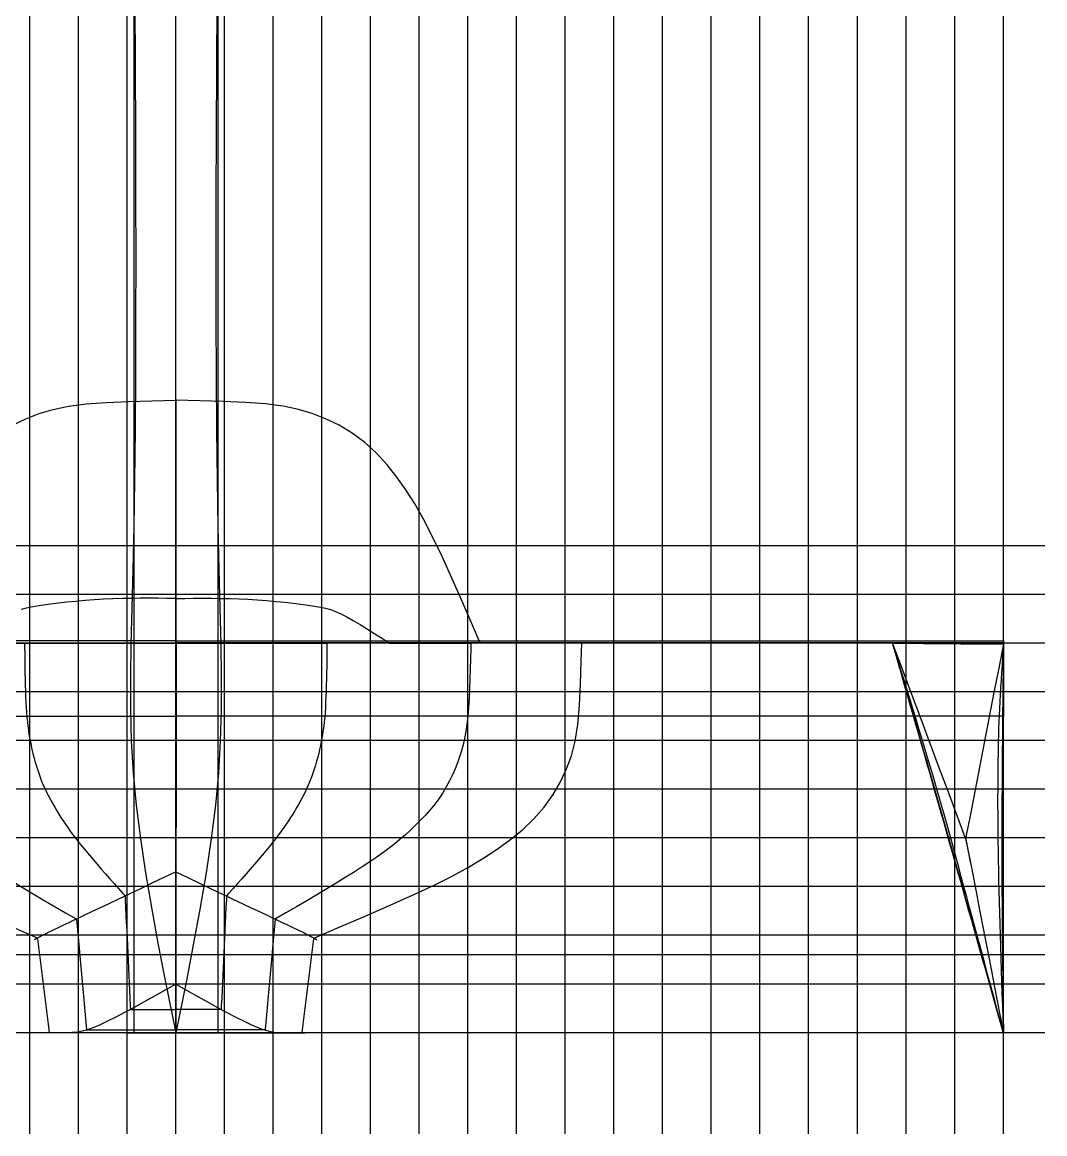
# Model space of a CAD drawing. Header units: metres. Extents: x -1.1 to 8.3, y -7.6 to 4.4.
# Drawn here: x 6.168 to 8.268, y -5.188 to -2.905 of the extents above; entities that cross this region are included whole.
import ezdxf

# ---------------------------------------------------------------- set-up
doc = ezdxf.new("R2010")
doc.units = ezdxf.units.M

msp = doc.modelspace()

# ---------------------------------------------------------------- linework, layer by layer
at = {"layer": 'Base', "color": 9}
msp.add_line((8.268334, -4.98), (4.698334, -4.98), dxfattribs=at)
at = {"layer": 'buttockgrid', "color": 9}
for p, q in [((6.183334, -5.1875), (6.183334, -0.6225)), ((6.283334, -5.1875), (6.283334, -0.6225)), ((6.383334, -5.1875), (6.383334, -0.6225)), ((6.383334, -5.1875), (6.383334, -0.6225)), ((6.483334, -5.1875), (6.483334, -0.6225)), ((6.483334, -5.1875), (6.483334, -0.6225)), ((6.583334, -5.1875), (6.583334, -0.6225)), ((6.583334, -5.1875), (6.583334, -0.6225)), ((6.683334, -5.1875), (6.683334, -0.6225)), ((6.783334, -5.1875), (6.783334, -0.6225)), ((6.883334, -5.1875), (6.883334, -0.6225)), ((6.983334, -5.1875), (6.983334, -0.6225)), ((7.083334, -5.1875), (7.083334, -0.6225)), ((7.183334, -5.1875), (7.183334, -0.6225)), ((7.283334, -5.1875), (7.283334, -0.6225)), ((7.383334, -5.1875), (7.383334, -0.6225)), ((7.483334, -5.1875), (7.483334, -0.6225)), ((7.583334, -5.1875), (7.583334, -0.6225)), ((7.683334, -5.1875), (7.683334, -0.6225)), ((7.783334, -5.1875), (7.783334, -0.6225)), ((7.883334, -5.1875), (7.883334, -0.6225)), ((7.983335, -5.1875), (7.983335, -0.6225)), ((8.083334, -5.1875), (8.083334, -0.6225)), ((8.183334, -5.1875), (8.183334, -0.6225))]:
    msp.add_line(p, q, dxfattribs=at)
at = {"layer": 'Center', "color": 1}
msp.add_line((6.483334, -5.1875), (6.483334, -0.6225), dxfattribs=at)
at = {"layer": 'DWL', "color": 1}
msp.add_line((8.268334, -4.82), (4.698334, -4.82), dxfattribs=at)
at = {"layer": 'Knuckle_lines', "color": 7}
for p, q in [((6.483334, -3.68), (6.483334, -3.680977)), ((6.483334, -3.68), (6.483334, -3.680977)), ((6.483334, -3.680977), (6.483334, -3.683906)), ((6.483334, -3.680977), (6.483334, -3.683906)), ((6.483334, -3.683906), (6.483334, -3.689766)), ((6.483334, -3.683906), (6.483334, -3.689766)), ((6.483334, -3.689766), (6.483334, -3.699531)), ((6.483334, -3.689766), (6.483334, -3.699531)), ((6.483334, -3.699531), (6.483334, -3.71418)), ((6.483334, -3.699531), (6.483334, -3.71418)), ((6.483334, -3.71418), (6.483334, -3.734688)), ((6.483334, -3.71418), (6.483334, -3.734688)), ((6.483334, -3.734688), (6.483334, -3.762031)), ((6.483334, -3.734688), (6.483334, -3.762031)), ((6.483334, -3.762031), (6.483334, -3.797188)), ((6.483334, -3.762031), (6.483334, -3.797188)), ((6.483334, -3.797188), (6.483334, -3.83918)), ((6.483334, -3.797188), (6.483334, -3.83918)), ((6.483334, -3.83918), (6.483334, -3.887031)), ((6.483334, -3.83918), (6.483334, -3.887031)), ((6.483334, -3.887031), (6.483334, -3.939766)), ((6.483334, -3.887031), (6.483334, -3.939766)), ((6.483334, -3.939766), (6.483334, -3.996406)), ((6.483334, -3.939766), (6.483334, -3.996406)), ((6.483334, -3.996406), (6.483334, -4.055977)), ((6.483334, -3.996406), (6.483334, -4.055977)), ((6.483334, -4.055977), (6.483334, -4.1175)), ((6.483334, -4.055977), (6.483334, -4.1175)), ((6.483334, -4.1175), (6.483334, -4.18)), ((6.483334, -4.1175), (6.483334, -4.18)), ((6.270834, -4.175191), (6.058334, -4.175191)), ((6.483334, -4.175191), (6.270834, -4.175191)), ((6.483334, -4.175191), (6.483334, -4.175749)), ((6.483334, -4.175191), (6.483334, -4.175749)), ((6.483334, -4.194542), (6.483334, -4.175191)), ((6.483334, -4.194542), (6.483334, -4.175191)), ((6.483334, -4.175191), (6.695834, -4.175191)), ((6.483334, -4.175749), (6.483334, -4.176307)), ((6.483334, -4.175749), (6.483334, -4.176307)), ((6.483334, -4.176307), (6.483334, -4.176866)), ((6.483334, -4.176307), (6.483334, -4.176866)), ((6.483334, -4.176866), (6.483334, -4.177423)), ((6.483334, -4.176866), (6.483334, -4.177423)), ((6.695834, -4.175191), (6.908334, -4.175191)), ((6.908334, -4.175191), (7.120834, -4.175191)), ((7.120834, -4.175191), (7.333334, -4.175191)), ((7.333334, -4.175191), (7.545834, -4.175191)), ((7.545834, -4.175191), (7.758334, -4.175191)), ((7.758334, -4.175191), (7.970834, -4.175191)), ((7.970834, -4.175191), (8.183334, -4.175191)), ((8.183334, -4.175191), (8.183334, -4.194542)), ((8.183334, -4.175191), (8.183334, -4.175749)), ((8.183334, -4.175749), (8.183334, -4.176307)), ((8.183334, -4.176307), (8.183334, -4.176866)), ((8.183334, -4.176866), (8.183334, -4.177423)), ((6.058334, -4.179657), (6.270834, -4.179657)), ((6.133447, -4.18), (6.198239, -4.18)), ((6.162995, -4.18), (6.187304, -4.18)), ((6.187304, -4.18), (6.213694, -4.18)), ((6.198239, -4.18), (6.266489, -4.18)), ((6.213694, -4.18), (6.242379, -4.18)), ((6.242379, -4.18), (6.273072, -4.18)), ((6.266489, -4.18), (6.33733, -4.18)), ((6.270834, -4.179657), (6.483334, -4.179657)), ((6.273072, -4.18), (6.305486, -4.18)), ((6.305486, -4.18), (6.339334, -4.18)), ((6.33733, -4.18), (6.4099, -4.18)), ((6.339334, -4.18), (6.374331, -4.18)), ((6.374331, -4.18), (6.410187, -4.18)), ((6.4099, -4.18), (6.483334, -4.18)), ((6.410187, -4.18), (6.446617, -4.18)), ((6.446617, -4.18), (6.483334, -4.18)), ((6.483334, -4.177423), (6.483334, -4.177982)), ((6.483334, -4.177423), (6.483334, -4.177982)), ((6.483334, -4.177982), (6.483334, -4.17854)), ((6.483334, -4.177982), (6.483334, -4.17854)), ((6.483334, -4.17854), (6.483334, -4.179098)), ((6.483334, -4.17854), (6.483334, -4.179098)), ((6.483334, -4.179098), (6.483334, -4.179657)), ((6.483334, -4.179098), (6.483334, -4.179657)), ((6.695834, -4.179657), (6.483334, -4.179657)), ((6.483334, -4.179657), (6.483334, -4.198449)), ((6.483334, -4.179657), (6.483334, -4.198449)), ((6.520051, -4.18), (6.483334, -4.18)), ((6.483334, -4.18), (6.483334, -4.18)), ((6.483334, -4.18), (6.483334, -4.18)), ((6.483334, -4.18), (6.483334, -4.18)), ((6.483334, -4.18), (6.483334, -4.18)), ((6.483334, -4.18), (6.483334, -4.18)), ((6.483334, -4.18), (6.483334, -4.18)), ((6.556768, -4.18), (6.483334, -4.18)), ((6.483334, -4.18), (6.483334, -4.210149)), ((6.483334, -4.18), (6.483334, -4.210149)), ((6.483334, -4.18), (6.483334, -4.18)), ((6.483334, -4.18), (6.483334, -4.18)), ((6.483334, -4.18), (6.483334, -4.18)), ((6.483334, -4.18), (6.483334, -4.18)), ((6.483334, -4.18), (6.483334, -4.18)), ((6.483334, -4.18), (6.483334, -4.18)), ((6.483334, -4.18), (6.483334, -4.18)), ((6.483334, -4.18), (6.483334, -4.18)), ((6.483334, -4.18), (6.483334, -4.18)), ((6.483334, -4.18), (6.483334, -4.18)), ((6.483334, -4.18), (6.483334, -4.18)), ((6.483334, -4.18), (6.483334, -4.18)), ((6.483334, -4.18), (6.483334, -4.18)), ((6.483334, -4.18), (6.483334, -4.18)), ((6.483334, -4.18), (6.483334, -4.18)), ((6.483334, -4.18), (6.483334, -4.18)), ((6.483334, -4.18), (6.483334, -4.18)), ((6.483334, -4.18), (6.483334, -4.18)), ((6.483334, -4.18), (6.483334, -4.18)), ((6.483334, -4.18), (6.483334, -4.18)), ((6.483334, -4.18), (6.483334, -4.18)), ((6.483334, -4.18), (6.483334, -4.18)), ((6.483334, -4.18), (6.483334, -4.18)), ((6.483334, -4.18), (6.483334, -4.18)), ((6.483334, -4.18), (6.483334, -4.18)), ((6.483334, -4.18), (6.483334, -4.18)), ((6.483334, -4.213893), (6.483334, -4.194542)), ((6.483334, -4.213893), (6.483334, -4.194542)), ((6.483334, -4.198449), (6.483334, -4.217242)), ((6.483334, -4.198449), (6.483334, -4.217242)), ((6.556481, -4.18), (6.520051, -4.18)), ((6.592338, -4.18), (6.556481, -4.18)), ((6.629338, -4.18), (6.556768, -4.18)), ((6.627334, -4.18), (6.592338, -4.18)), ((6.661182, -4.18), (6.627334, -4.18)), ((6.70018, -4.18), (6.629338, -4.18)), ((6.693596, -4.18), (6.661182, -4.18)), ((6.724289, -4.18), (6.693596, -4.18)), ((6.908334, -4.179657), (6.695834, -4.179657)), ((6.768429, -4.18), (6.70018, -4.18)), ((6.752975, -4.18), (6.724289, -4.18)), ((6.779365, -4.18), (6.752975, -4.18)), ((6.833221, -4.18), (6.768429, -4.18)), ((6.803673, -4.18), (6.779365, -4.18)), ((6.826111, -4.18), (6.803673, -4.18)), ((6.846891, -4.18), (6.826111, -4.18)), ((6.893693, -4.18), (6.833221, -4.18)), ((6.866227, -4.18), (6.846891, -4.18)), ((6.88433, -4.18), (6.866227, -4.18)), ((6.901413, -4.18), (6.88433, -4.18)), ((6.948981, -4.18), (6.893693, -4.18)), ((6.917689, -4.18), (6.901413, -4.18)), ((7.120834, -4.179657), (6.908334, -4.179657)), ((6.93337, -4.18), (6.917689, -4.18)), ((6.948529, -4.18), (6.93337, -4.18)), ((6.963243, -4.18), (6.948529, -4.18)), ((6.998219, -4.18), (6.948981, -4.18)), ((6.977584, -4.18), (6.963243, -4.18)), ((6.991629, -4.18), (6.977584, -4.18)), ((7.005449, -4.18), (6.991629, -4.18)), ((7.040545, -4.18), (6.998219, -4.18)), ((7.019122, -4.18), (7.005449, -4.18)), ((7.032719, -4.18), (7.019122, -4.18)), ((7.046317, -4.18), (7.032719, -4.18)), ((7.076822, -4.18), (7.040545, -4.18)), ((7.059807, -4.18), (7.046317, -4.18)), ((7.073083, -4.18), (7.059807, -4.18)), ((7.086037, -4.18), (7.073083, -4.18)), ((7.107914, -4.18), (7.076822, -4.18)), ((7.098561, -4.18), (7.086037, -4.18)), ((7.110548, -4.18), (7.098561, -4.18)), ((7.134686, -4.18), (7.107914, -4.18)), ((7.121892, -4.18), (7.110548, -4.18)), ((7.333334, -4.179657), (7.120834, -4.179657)), ((7.158, -4.18), (7.134686, -4.18)), ((7.178723, -4.18), (7.158, -4.18)), ((7.197717, -4.18), (7.178723, -4.18)), ((7.215847, -4.18), (7.197717, -4.18)), ((7.233978, -4.18), (7.215847, -4.18)), ((7.251965, -4.18), (7.233978, -4.18)), ((7.269666, -4.18), (7.251965, -4.18)), ((7.286937, -4.18), (7.269666, -4.18)), ((7.303637, -4.18), (7.286937, -4.18)), ((7.31962, -4.18), (7.303637, -4.18)), ((7.334744, -4.18), (7.31962, -4.18)), ((7.545834, -4.179657), (7.333334, -4.179657)), ((7.758334, -4.179657), (7.545834, -4.179657)), ((7.970834, -4.179657), (7.758334, -4.179657)), ((7.974594, -4.230088), (7.955849, -4.179976)), ((7.955849, -4.179976), (7.955849, -4.179976)), ((7.955849, -4.179976), (7.955849, -4.179976)), ((7.955849, -4.179976), (7.955849, -4.179976)), ((7.984282, -4.1802), (7.955849, -4.179976)), ((8.183334, -4.179657), (7.970834, -4.179657)), ((8.012715, -4.180423), (7.984282, -4.1802)), ((8.041148, -4.180646), (8.012715, -4.180423)), ((8.069581, -4.18087), (8.041148, -4.180646)), ((8.098015, -4.181093), (8.069581, -4.18087)), ((8.126448, -4.181316), (8.098015, -4.181093)), ((8.154881, -4.18154), (8.126448, -4.181316)), ((8.183313, -4.181763), (8.154881, -4.18154)), ((8.183313, -4.181763), (8.173625, -4.231651)), ((8.183313, -4.181763), (8.183313, -4.181763)), ((8.183313, -4.181763), (8.183313, -4.181763)), ((8.183313, -4.181763), (8.183313, -4.181763)), ((8.183334, -4.177423), (8.183334, -4.177982)), ((8.183334, -4.177982), (8.183334, -4.17854)), ((8.183334, -4.17854), (8.183334, -4.179098)), ((8.183334, -4.179098), (8.183334, -4.179657)), ((8.183334, -4.198449), (8.183334, -4.179657)), ((8.183334, -4.194542), (8.183334, -4.213893)), ((8.183334, -4.217242), (8.183334, -4.198449)), ((6.483334, -4.210149), (6.483334, -4.240273)), ((6.483334, -4.210149), (6.483334, -4.240273)), ((6.483334, -4.233244), (6.483334, -4.213893)), ((6.483334, -4.233244), (6.483334, -4.213893)), ((6.483334, -4.217242), (6.483334, -4.236035)), ((6.483334, -4.217242), (6.483334, -4.236035)), ((8.183334, -4.213893), (8.183334, -4.233244)), ((8.183334, -4.236035), (8.183334, -4.217242)), ((6.483334, -4.252595), (6.483334, -4.233244)), ((6.483334, -4.252595), (6.483334, -4.233244)), ((6.483334, -4.236035), (6.483334, -4.254828)), ((6.483334, -4.236035), (6.483334, -4.254828)), ((6.483334, -4.240273), (6.483334, -4.270349)), ((6.483334, -4.240273), (6.483334, -4.270349)), ((7.993338, -4.2802), (7.974594, -4.230088)), ((8.173625, -4.231651), (8.163937, -4.28154)), ((8.183334, -4.233244), (8.183334, -4.252595)), ((8.183334, -4.254828), (8.183334, -4.236035)), ((6.483334, -4.271946), (6.483334, -4.252595)), ((6.483334, -4.271946), (6.483334, -4.252595)), ((6.483334, -4.254828), (6.483334, -4.273621)), ((6.483334, -4.254828), (6.483334, -4.273621)), ((8.183334, -4.252595), (8.183334, -4.271946)), ((8.183334, -4.273621), (8.183334, -4.254828)), ((6.483334, -4.270349), (6.483334, -4.30035)), ((6.483334, -4.270349), (6.483334, -4.30035)), ((6.483334, -4.291298), (6.483334, -4.271946)), ((6.483334, -4.291298), (6.483334, -4.271946)), ((6.483334, -4.273621), (6.483334, -4.292414)), ((6.483334, -4.273621), (6.483334, -4.292414)), ((8.012083, -4.330312), (7.993338, -4.2802)), ((8.163937, -4.28154), (8.154248, -4.331429)), ((8.183334, -4.271946), (8.183334, -4.291298)), ((8.183334, -4.292414), (8.183334, -4.273621)), ((6.483334, -4.310649), (6.483334, -4.291298)), ((6.483334, -4.310649), (6.483334, -4.291298)), ((6.483334, -4.292414), (6.483334, -4.311207)), ((6.483334, -4.292414), (6.483334, -4.311207)), ((6.483334, -4.30035), (6.483334, -4.330253)), ((6.483334, -4.30035), (6.483334, -4.330253)), ((6.483334, -4.33), (6.483334, -4.310649)), ((6.483334, -4.33), (6.483334, -4.310649)), ((6.483334, -4.311207), (6.483334, -4.33)), ((6.483334, -4.311207), (6.483334, -4.33)), ((8.183334, -4.291298), (8.183334, -4.310649)), ((8.183334, -4.311207), (8.183334, -4.292414)), ((8.183334, -4.310649), (8.183334, -4.33)), ((8.183334, -4.33), (8.183334, -4.311207)), ((6.058334, -4.33), (6.270834, -4.33)), ((6.270834, -4.33), (6.483334, -4.33)), ((6.695834, -4.33), (6.483334, -4.33)), ((6.483334, -4.330253), (6.483334, -4.360033)), ((6.483334, -4.330253), (6.483334, -4.360033)), ((6.908334, -4.33), (6.695834, -4.33)), ((7.120834, -4.33), (6.908334, -4.33)), ((7.333334, -4.33), (7.120834, -4.33)), ((7.545834, -4.33), (7.333334, -4.33)), ((7.758334, -4.33), (7.545834, -4.33)), ((7.970834, -4.33), (7.758334, -4.33)), ((8.183334, -4.33), (7.970834, -4.33)), ((8.030827, -4.380424), (8.012083, -4.330312)), ((8.154248, -4.331429), (8.14456, -4.381317)), ((6.483334, -4.360033), (6.483334, -4.389666)), ((6.483334, -4.360033), (6.483334, -4.389666)), ((8.049572, -4.430535), (8.030827, -4.380424)), ((8.14456, -4.381317), (8.134871, -4.431205)), ((6.483334, -4.389666), (6.483334, -4.419126)), ((6.483334, -4.389666), (6.483334, -4.419126)), ((6.483334, -4.419126), (6.483334, -4.44839)), ((6.483334, -4.419126), (6.483334, -4.44839)), ((6.483334, -4.44839), (6.483334, -4.477481)), ((6.483334, -4.44839), (6.483334, -4.477481)), ((8.068316, -4.480648), (8.049572, -4.430535)), ((8.134871, -4.431205), (8.125182, -4.481094)), ((6.483334, -4.477481), (6.483334, -4.506425)), ((6.483334, -4.477481), (6.483334, -4.506425)), ((8.087061, -4.530759), (8.068316, -4.480648)), ((8.125182, -4.481094), (8.115494, -4.530982)), ((6.483334, -4.506425), (6.483334, -4.535246)), ((6.483334, -4.506425), (6.483334, -4.535246)), ((6.483334, -4.535246), (6.483334, -4.563968)), ((6.483334, -4.535246), (6.483334, -4.563968)), ((8.105804, -4.580871), (8.087061, -4.530759)), ((8.115494, -4.530982), (8.105804, -4.580871)), ((6.483334, -4.563968), (6.483334, -4.592617)), ((6.483334, -4.563968), (6.483334, -4.592617)), ((8.105804, -4.580871), (8.115492, -4.63076)), ((6.483334, -4.592617), (6.483334, -4.621217)), ((6.483334, -4.592617), (6.483334, -4.621217)), ((6.483334, -4.621217), (6.483334, -4.649792)), ((6.483334, -4.621217), (6.483334, -4.649792)), ((8.115492, -4.63076), (8.125027, -4.679869)), ((6.483334, -4.649792), (6.458705, -4.661468)), ((6.483334, -4.649792), (6.507963, -4.661468)), ((6.483334, -4.649792), (6.483334, -4.678568)), ((6.483334, -4.649792), (6.483334, -4.678568)), ((6.434362, -4.67301), (6.410589, -4.684282)), ((6.458705, -4.661468), (6.434362, -4.67301)), ((6.483334, -4.678568), (6.483334, -4.707344)), ((6.483334, -4.678568), (6.483334, -4.707344)), ((6.507963, -4.661468), (6.532306, -4.67301)), ((6.532306, -4.67301), (6.556079, -4.684282)), ((6.387671, -4.69515), (6.365893, -4.705481)), ((6.410589, -4.684282), (6.387671, -4.69515)), ((6.556079, -4.684282), (6.578998, -4.69515)), ((6.578998, -4.69515), (6.600775, -4.705481)), ((8.125027, -4.679869), (8.134259, -4.727419)), ((6.3269, -4.723986), (6.310254, -4.731892)), ((6.345541, -4.715137), (6.3269, -4.723986)), ((6.365893, -4.705481), (6.345541, -4.715137)), ((6.483334, -4.707344), (6.483334, -4.73612)), ((6.483334, -4.707344), (6.483334, -4.73612)), ((6.600775, -4.705481), (6.621127, -4.715137)), ((6.621127, -4.715137), (6.639769, -4.723986)), ((6.639769, -4.723986), (6.656415, -4.731892)), ((6.28352, -4.744607), (6.272861, -4.749686)), ((6.295889, -4.738721), (6.28352, -4.744607)), ((6.310254, -4.731892), (6.295889, -4.738721)), ((6.483334, -4.73612), (6.483334, -4.764896)), ((6.483334, -4.73612), (6.483334, -4.764896)), ((6.656415, -4.731892), (6.670779, -4.738721)), ((6.670779, -4.738721), (6.683148, -4.744607)), ((6.683148, -4.744607), (6.693807, -4.749686)), ((8.134259, -4.727419), (8.143038, -4.77263)), ((6.23525, -4.767673), (6.228868, -4.770731)), ((6.241632, -4.764614), (6.23525, -4.767673)), ((6.248299, -4.76142), (6.241632, -4.764614)), ((6.255536, -4.757957), (6.248299, -4.76142)), ((6.263628, -4.754091), (6.255536, -4.757957)), ((6.272861, -4.749686), (6.263628, -4.754091)), ((6.483334, -4.764896), (6.483334, -4.793672)), ((6.483334, -4.764896), (6.483334, -4.793672)), ((6.693807, -4.749686), (6.70304, -4.754091)), ((6.70304, -4.754091), (6.711132, -4.757957)), ((6.711132, -4.757957), (6.718369, -4.76142)), ((6.718369, -4.76142), (6.725036, -4.764614)), ((6.725036, -4.764614), (6.731418, -4.767673)), ((6.731418, -4.767673), (6.7378, -4.770731)), ((6.198722, -4.786016), (6.193398, -4.78907)), ((6.204348, -4.782961), (6.198722, -4.786016)), ((6.210227, -4.779905), (6.204348, -4.782961)), ((6.216306, -4.776848), (6.210227, -4.779905)), ((6.222537, -4.77379), (6.216306, -4.776848)), ((6.228868, -4.770731), (6.222537, -4.77379)), ((6.7378, -4.770731), (6.744132, -4.77379)), ((6.744132, -4.77379), (6.750362, -4.776848)), ((6.750362, -4.776848), (6.756442, -4.779905)), ((6.756442, -4.779905), (6.76232, -4.782961)), ((6.76232, -4.782961), (6.767946, -4.786016)), ((6.767946, -4.786016), (6.77327, -4.78907)), ((8.143038, -4.77263), (8.151211, -4.814724)), ((6.483334, -4.793672), (6.483334, -4.822448)), ((6.483334, -4.793672), (6.483334, -4.822448)), ((8.151211, -4.814724), (8.158627, -4.85292)), ((6.483334, -4.822448), (6.483334, -4.851224)), ((6.483334, -4.822448), (6.483334, -4.851224)), ((6.483334, -4.851224), (6.483334, -4.88)), ((6.483334, -4.851224), (6.483334, -4.88)), ((8.158627, -4.85292), (8.165134, -4.886438)), ((6.483334, -4.88), (6.461301, -4.8925)), ((6.483334, -4.88), (6.505367, -4.8925)), ((6.483334, -4.88), (6.483334, -4.88)), ((6.483334, -4.88), (6.483334, -4.88)), ((6.483334, -4.88), (6.483334, -4.8925)), ((6.483334, -4.88), (6.483334, -4.8925)), ((6.483334, -4.88), (6.483334, -4.88)), ((6.483334, -4.88), (6.483334, -4.88)), ((6.483334, -4.88), (6.483334, -4.88)), ((6.483334, -4.88), (6.483334, -4.88)), ((6.483334, -4.88), (6.483334, -4.88)), ((6.483334, -4.88), (6.483334, -4.88)), ((6.483334, -4.88), (6.483334, -4.88)), ((6.483334, -4.88), (6.483334, -4.88)), ((6.483334, -4.88), (6.483334, -4.88)), ((6.483334, -4.88), (6.483334, -4.88)), ((6.483334, -4.88), (6.483334, -4.88)), ((6.483334, -4.88), (6.483334, -4.88)), ((6.483334, -4.88), (6.483334, -4.88)), ((6.483334, -4.88), (6.483334, -4.88)), ((6.439517, -4.904805), (6.41823, -4.916719)), ((6.461301, -4.8925), (6.439517, -4.904805)), ((6.483334, -4.8925), (6.483334, -4.904805)), ((6.483334, -4.8925), (6.483334, -4.904805)), ((6.483334, -4.904805), (6.483334, -4.916719)), ((6.483334, -4.904805), (6.483334, -4.916719)), ((6.505367, -4.8925), (6.527151, -4.904805)), ((6.527151, -4.904805), (6.548438, -4.916719)), ((8.165134, -4.886438), (8.170583, -4.914501)), ((6.39769, -4.928047), (6.378144, -4.938594)), ((6.41823, -4.916719), (6.39769, -4.928047)), ((6.483334, -4.916719), (6.483334, -4.928047)), ((6.483334, -4.916719), (6.483334, -4.928047)), ((6.483334, -4.928047), (6.483334, -4.938594)), ((6.483334, -4.928047), (6.483334, -4.938594)), ((6.548438, -4.916719), (6.568978, -4.928047)), ((6.568978, -4.928047), (6.588524, -4.938594)), ((8.170583, -4.914501), (8.174821, -4.936327)), ((6.359842, -4.948164), (6.343032, -4.956563)), ((6.378144, -4.938594), (6.359842, -4.948164)), ((6.483334, -4.938594), (6.483334, -4.948164)), ((6.483334, -4.938594), (6.483334, -4.948164)), ((6.483334, -4.948164), (6.483334, -4.956563)), ((6.483334, -4.948164), (6.483334, -4.956563)), ((6.588524, -4.938594), (6.606826, -4.948164)), ((6.606826, -4.948164), (6.623636, -4.956563)), ((8.174821, -4.936327), (8.177999, -4.952697)), ((8.177999, -4.952697), (8.180269, -4.964389)), ((6.303547, -4.973164), (6.293701, -4.976094)), ((6.314885, -4.969062), (6.303547, -4.973164)), ((6.327963, -4.963594), (6.314885, -4.969062)), ((6.343032, -4.956563), (6.327963, -4.963594)), ((6.483334, -4.956563), (6.483334, -4.963594)), ((6.483334, -4.956563), (6.483334, -4.963594)), ((6.483334, -4.963594), (6.483334, -4.969062)), ((6.483334, -4.963594), (6.483334, -4.969062)), ((6.483334, -4.969062), (6.483334, -4.973164)), ((6.483334, -4.969062), (6.483334, -4.973164)), ((6.483334, -4.973164), (6.483334, -4.976094)), ((6.483334, -4.973164), (6.483334, -4.976094)), ((6.623636, -4.956563), (6.638705, -4.963594)), ((6.638705, -4.963594), (6.651783, -4.969062)), ((6.651783, -4.969062), (6.663121, -4.973164)), ((6.663121, -4.973164), (6.672967, -4.976094)), ((8.180269, -4.964389), (8.181784, -4.972185)), ((8.181784, -4.972185), (8.182692, -4.976861)), ((6.22293, -4.98), (6.217695, -4.98)), ((6.228417, -4.98), (6.22293, -4.98)), ((6.234113, -4.98), (6.228417, -4.98)), ((6.239976, -4.98), (6.234113, -4.98)), ((6.245965, -4.98), (6.239976, -4.98)), ((6.252038, -4.98), (6.245965, -4.98)), ((6.258153, -4.98), (6.252038, -4.98)), ((6.264268, -4.98), (6.258153, -4.98)), ((6.270631, -4.979805), (6.264268, -4.98)), ((6.277492, -4.979219), (6.270631, -4.979805)), ((6.285099, -4.978047), (6.277492, -4.979219)), ((6.293701, -4.976094), (6.285099, -4.978047)), ((6.382689, -4.98), (6.383612, -4.98)), ((6.383677, -4.98), (6.382689, -4.98)), ((6.38302, -4.98), (6.383969, -4.98)), ((6.383953, -4.98), (6.38302, -4.98)), ((6.383612, -4.98), (6.386323, -4.98)), ((6.386451, -4.98), (6.383677, -4.98)), ((6.386648, -4.98), (6.383953, -4.98)), ((6.383969, -4.98), (6.386679, -4.98)), ((6.386323, -4.98), (6.390697, -4.98)), ((6.390884, -4.98), (6.386451, -4.98)), ((6.390986, -4.98), (6.386648, -4.98)), ((6.386679, -4.98), (6.391029, -4.98)), ((6.390697, -4.98), (6.396611, -4.98)), ((6.39685, -4.98), (6.390884, -4.98)), ((6.39685, -4.98), (6.390986, -4.98)), ((6.391029, -4.98), (6.3969, -4.98)), ((6.396611, -4.98), (6.403941, -4.98)), ((6.404119, -4.98), (6.39685, -4.98)), ((6.404222, -4.98), (6.39685, -4.98)), ((6.3969, -4.98), (6.404171, -4.98)), ((6.403941, -4.98), (6.412561, -4.98)), ((6.412677, -4.98), (6.404119, -4.98)), ((6.404171, -4.98), (6.412721, -4.98)), ((6.412873, -4.98), (6.404222, -4.98)), ((6.412561, -4.98), (6.422349, -4.98)), ((6.422403, -4.98), (6.412677, -4.98)), ((6.412721, -4.98), (6.422431, -4.98)), ((6.422678, -4.98), (6.412873, -4.98)), ((6.422349, -4.98), (6.433181, -4.98)), ((6.433179, -4.98), (6.422403, -4.98)), ((6.422431, -4.98), (6.433181, -4.98)), ((6.433511, -4.98), (6.422678, -4.98)), ((6.444886, -4.98), (6.433179, -4.98)), ((6.433181, -4.98), (6.444849, -4.98)), ((6.433181, -4.98), (6.444932, -4.98)), ((6.445244, -4.98), (6.433511, -4.98)), ((6.444849, -4.98), (6.45721, -4.98)), ((6.457294, -4.98), (6.444886, -4.98)), ((6.444932, -4.98), (6.457369, -4.98)), ((6.45765, -4.98), (6.445244, -4.98)), ((6.45721, -4.98), (6.470035, -4.98)), ((6.47017, -4.98), (6.457294, -4.98)), ((6.457369, -4.98), (6.470264, -4.98)), ((6.470502, -4.98), (6.45765, -4.98)), ((6.470035, -4.98), (6.483096, -4.98)), ((6.483284, -4.98), (6.47017, -4.98)), ((6.470264, -4.98), (6.483384, -4.98)), ((6.483572, -4.98), (6.470502, -4.98)), ((6.483096, -4.98), (6.496166, -4.98)), ((6.496404, -4.98), (6.483284, -4.98)), ((6.483334, -4.976094), (6.483334, -4.978047)), ((6.483334, -4.976094), (6.483334, -4.978047)), ((6.483334, -4.978047), (6.483334, -4.979219)), ((6.483334, -4.978047), (6.483334, -4.979219)), ((6.483334, -4.979219), (6.483334, -4.979805)), ((6.483334, -4.979219), (6.483334, -4.979805)), ((6.483334, -4.979805), (6.483334, -4.98)), ((6.483334, -4.979805), (6.483334, -4.98)), ((6.483334, -4.98), (6.483334, -4.98)), ((6.483334, -4.98), (6.483334, -4.98)), ((6.483334, -4.98), (6.483334, -4.98)), ((6.483334, -4.98), (6.483334, -4.98)), ((6.483334, -4.98), (6.483334, -4.98)), ((6.483334, -4.98), (6.483334, -4.98)), ((6.483334, -4.98), (6.483334, -4.98)), ((6.483334, -4.98), (6.483334, -4.98)), ((6.483334, -4.98), (6.483334, -4.98)), ((6.483334, -4.98), (6.483334, -4.98)), ((6.483334, -4.98), (6.483334, -4.98)), ((6.483334, -4.98), (6.483334, -4.98)), ((6.483334, -4.98), (6.483334, -4.98)), ((6.483334, -4.98), (6.483334, -4.98)), ((6.483334, -4.98), (6.483334, -4.98)), ((6.483334, -4.98), (6.483334, -4.98)), ((6.483384, -4.98), (6.496498, -4.98)), ((6.496634, -4.98), (6.483572, -4.98)), ((6.496166, -4.98), (6.509018, -4.98)), ((6.509299, -4.98), (6.496404, -4.98)), ((6.496498, -4.98), (6.509374, -4.98)), ((6.509458, -4.98), (6.496634, -4.98)), ((6.509018, -4.98), (6.521424, -4.98)), ((6.521737, -4.98), (6.509299, -4.98)), ((6.509374, -4.98), (6.521782, -4.98)), ((6.521819, -4.98), (6.509458, -4.98)), ((6.521424, -4.98), (6.533157, -4.98)), ((6.533487, -4.98), (6.521737, -4.98)), ((6.521782, -4.98), (6.533489, -4.98)), ((6.533487, -4.98), (6.521819, -4.98)), ((6.533157, -4.98), (6.54399, -4.98)), ((6.544319, -4.98), (6.533487, -4.98)), ((6.544237, -4.98), (6.533487, -4.98)), ((6.533489, -4.98), (6.544265, -4.98)), ((6.54399, -4.98), (6.553795, -4.98)), ((6.553947, -4.98), (6.544237, -4.98)), ((6.544265, -4.98), (6.553991, -4.98)), ((6.554107, -4.98), (6.544319, -4.98)), ((6.553795, -4.98), (6.562447, -4.98)), ((6.562498, -4.98), (6.553947, -4.98)), ((6.553991, -4.98), (6.562549, -4.98)), ((6.562727, -4.98), (6.554107, -4.98)), ((6.562447, -4.98), (6.569818, -4.98)), ((6.569768, -4.98), (6.562498, -4.98)), ((6.562549, -4.98), (6.569818, -4.98)), ((6.570057, -4.98), (6.562727, -4.98)), ((6.575639, -4.98), (6.569768, -4.98)), ((6.569818, -4.98), (6.575682, -4.98)), ((6.569818, -4.98), (6.575784, -4.98)), ((6.575971, -4.98), (6.570057, -4.98)), ((6.579989, -4.98), (6.575639, -4.98)), ((6.575682, -4.98), (6.58002, -4.98)), ((6.575784, -4.98), (6.580217, -4.98)), ((6.580345, -4.98), (6.575971, -4.98)), ((6.582699, -4.98), (6.579989, -4.98)), ((6.58002, -4.98), (6.582715, -4.98)), ((6.580217, -4.98), (6.582991, -4.98)), ((6.583056, -4.98), (6.580345, -4.98)), ((6.583648, -4.98), (6.582699, -4.98)), ((6.582715, -4.98), (6.583648, -4.98)), ((6.582991, -4.98), (6.58398, -4.98)), ((6.58398, -4.98), (6.583056, -4.98)), ((6.672967, -4.976094), (6.681569, -4.978047)), ((6.681569, -4.978047), (6.689176, -4.979219)), ((6.689176, -4.979219), (6.696037, -4.979805)), ((6.696037, -4.979805), (6.7024, -4.98)), ((6.7024, -4.98), (6.708515, -4.98)), ((6.708515, -4.98), (6.71463, -4.98)), ((6.71463, -4.98), (6.720703, -4.98)), ((6.720703, -4.98), (6.726692, -4.98)), ((6.726692, -4.98), (6.732555, -4.98)), ((6.732555, -4.98), (6.738251, -4.98)), ((6.738251, -4.98), (6.743738, -4.98)), ((6.743738, -4.98), (6.748973, -4.98)), ((8.182692, -4.976861), (8.183146, -4.9792)), ((8.183146, -4.9792), (8.183296, -4.97998)), ((8.183296, -4.97998), (8.183296, -4.97998)), ((8.183296, -4.97998), (8.183296, -4.97998)), ((8.183296, -4.97998), (8.183296, -4.97998)), ((8.183296, -4.97998), (8.183296, -4.97998))]:
    msp.add_line(p, q, dxfattribs=at)
at = {"layer": 'stations', "color": 135}
for points in [[(6.5674, -2.8618), (6.5667, -2.9975), (6.5662, -3.1315), (6.5658, -3.2627), (6.5656, -3.3902), (6.5657, -3.5132), (6.5661, -3.6308), (6.5669, -3.742), (6.568, -3.8458), (6.5696, -3.9415), (6.5717, -4.0285), (6.5739, -4.1079), (6.5757, -4.1813), (6.5767, -4.2502), (6.5765, -4.3163), (6.5747, -4.3811), (6.5709, -4.4461), (6.5646, -4.5127), (6.556, -4.5813), (6.5455, -4.6516), (6.5333, -4.7232), (6.5199, -4.7958), (6.5057, -4.8692), (6.4908, -4.943), (6.4833, -4.98), (6.4579, -4.98), (6.4071, -4.98), (6.3564, -4.98), (6.3056, -4.98), (6.2548, -4.98), (6.2241, -4.98), (6.2219, -4.9627), (6.2164, -4.9188), (6.2109, -4.875), (6.2053, -4.8312), (6.1998, -4.7874), (6.1996, -4.7855), (6.1476, -4.7634)], [(6.3993, -2.8618), (6.3999, -2.9975), (6.4005, -3.1315), (6.4008, -3.2627), (6.401, -3.3902), (6.4009, -3.5132), (6.4006, -3.6308), (6.3998, -3.742), (6.3986, -3.8458), (6.397, -3.9415), (6.395, -4.0285), (6.3928, -4.1079), (6.391, -4.1813), (6.39, -4.2502), (6.3901, -4.3163), (6.3919, -4.3811), (6.3958, -4.4461), (6.4021, -4.5127), (6.4106, -4.5813), (6.4212, -4.6516), (6.4333, -4.7232), (6.4467, -4.7958), (6.461, -4.8692), (6.4758, -4.943), (6.4833, -4.98), (6.5087, -4.98), (6.5595, -4.98), (6.6103, -4.98), (6.6611, -4.98), (6.7119, -4.98), (6.7426, -4.98), (6.7448, -4.9627), (6.7503, -4.9188), (6.7558, -4.875), (6.7613, -4.8312), (6.7668, -4.7874), (6.7671, -4.7855), (6.8191, -4.7634), (6.8723, -4.7406), (6.9234, -4.7183), (6.9711, -4.6969), (7.0143, -4.6767), (7.0521, -4.6578), (7.0847, -4.64), (7.114, -4.6225), (7.1415, -4.6043), (7.1686, -4.5848), (7.1947, -4.5638), (7.2189, -4.5411), (7.2402, -4.5167), (7.2583, -4.491), (7.2735, -4.4647), (7.2859, -4.4384), (7.2959, -4.4114), (7.3035, -4.3816), (7.3089, -4.347), (7.3126, -4.3074), (7.3149, -4.2639), (7.3163, -4.2179), (7.3171, -4.18), (7.3083, -4.18), (7.2628, -4.18), (7.2172, -4.18), (7.1717, -4.18), (7.1261, -4.18), (7.1087, -4.18), (7.095, -4.1481), (7.0729, -4.097), (7.0512, -4.0479), (7.0303, -4.0019), (7.0103, -3.9602), (6.9916, -3.9239), (6.9738, -3.8927), (6.956, -3.8651), (6.9375, -3.8393), (6.9173, -3.814), (6.8954, -3.7898), (6.8716, -3.7677), (6.8459, -3.7487), (6.8188, -3.7327), (6.7912, -3.7195), (6.7636, -3.7087), (6.7352, -3.7001), (6.7039, -3.6936), (6.6676, -3.6889), (6.6262, -3.6857), (6.5807, -3.6836), (6.5327, -3.6823), (6.4833, -3.6814)], [(6.3969, -2.884), (6.3969, -2.926), (6.3969, -2.9679), (6.3969, -3.0098), (6.3969, -3.0517), (6.3969, -3.0936), (6.3969, -3.1356), (6.3969, -3.1775), (6.3969, -3.2194), (6.3969, -3.2613), (6.3969, -3.3032), (6.3969, -3.3452), (6.3969, -3.3871), (6.3969, -3.429), (6.3969, -3.4709), (6.3969, -3.5128), (6.3969, -3.5547), (6.3969, -3.5967), (6.3969, -3.6386), (6.3969, -3.6805), (6.3969, -3.7224), (6.3969, -3.7643), (6.3969, -3.8063), (6.3969, -3.8482), (6.3969, -3.8901), (6.3969, -3.932), (6.3969, -3.9739), (6.3969, -4.0159), (6.3969, -4.0578), (6.3969, -4.0997), (6.3969, -4.1416), (6.3969, -4.1835), (6.3969, -4.2255), (6.3969, -4.2674), (6.3969, -4.3093), (6.3969, -4.3512), (6.3969, -4.3931), (6.3969, -4.4351), (6.3969, -4.477), (6.3969, -4.5189), (6.3969, -4.5608), (6.3969, -4.6027), (6.3969, -4.6446), (6.3969, -4.6866), (6.3969, -4.7285), (6.3969, -4.7704), (6.3969, -4.8123), (6.3969, -4.8542), (6.3969, -4.8962), (6.3969, -4.9381), (6.3969, -4.98)], [(6.5698, -2.884), (6.5698, -2.926), (6.5698, -2.9679), (6.5698, -3.0098), (6.5698, -3.0517), (6.5698, -3.0936), (6.5698, -3.1356), (6.5698, -3.1775), (6.5698, -3.2194), (6.5698, -3.2613), (6.5698, -3.3032), (6.5698, -3.3452), (6.5698, -3.3871), (6.5698, -3.429), (6.5698, -3.4709), (6.5698, -3.5128), (6.5698, -3.5547), (6.5698, -3.5967), (6.5698, -3.6386), (6.5698, -3.6805), (6.5698, -3.7224), (6.5698, -3.7643), (6.5698, -3.8063), (6.5698, -3.8482), (6.5698, -3.8901), (6.5698, -3.932), (6.5698, -3.9739), (6.5698, -4.0159), (6.5698, -4.0578), (6.5698, -4.0997), (6.5698, -4.1416), (6.5698, -4.1835), (6.5698, -4.2255), (6.5698, -4.2674), (6.5698, -4.3093), (6.5698, -4.3512), (6.5698, -4.3931), (6.5698, -4.4351), (6.5698, -4.477), (6.5698, -4.5189), (6.5698, -4.5608), (6.5698, -4.6027), (6.5698, -4.6446), (6.5698, -4.6866), (6.5698, -4.7285), (6.5698, -4.7704), (6.5698, -4.8123), (6.5698, -4.8542), (6.5698, -4.8962), (6.5698, -4.9381), (6.5698, -4.98)], [(6.1479, -3.7327), (6.1755, -3.7195), (6.203, -3.7087), (6.2314, -3.7001), (6.2628, -3.6936), (6.299, -3.6889), (6.3405, -3.6857), (6.3859, -3.6836), (6.434, -3.6823), (6.4833, -3.6814)], [(6.4833, -4.0884), (6.4651, -4.0882), (6.4468, -4.088), (6.4285, -4.088), (6.41, -4.088), (6.3915, -4.0882), (6.3729, -4.0886), (6.3541, -4.0892), (6.3351, -4.09), (6.316, -4.0912), (6.2969, -4.0926), (6.2781, -4.0943), (6.2598, -4.0961), (6.2424, -4.098), (6.2261, -4.1), (6.2113, -4.102), (6.198, -4.1039), (6.1864, -4.1059), (6.1759, -4.1082), (6.1657, -4.1111)], [(6.4833, -4.0884), (6.5016, -4.0882), (6.5199, -4.088), (6.5382, -4.088), (6.5566, -4.088), (6.5751, -4.0882), (6.5938, -4.0886), (6.6126, -4.0892), (6.6315, -4.09), (6.6507, -4.0912), (6.6698, -4.0926), (6.6886, -4.0943), (6.7069, -4.0961), (6.7243, -4.098), (6.7405, -4.1), (6.7554, -4.102), (6.7686, -4.1039), (6.7803, -4.1059), (6.7908, -4.1082), (6.8009, -4.1111), (6.8112, -4.115), (6.8224, -4.1199), (6.8347, -4.1262), (6.848, -4.1336), (6.8621, -4.142), (6.8768, -4.151), (6.8921, -4.1607), (6.9077, -4.1707), (6.9222, -4.18), (6.9238, -4.18), (6.9433, -4.18), (6.9628, -4.18), (6.9824, -4.18), (7.0019, -4.18), (7.0214, -4.18), (7.0409, -4.18), (7.0605, -4.18), (7.08, -4.18), (7.0893, -4.18), (7.0891, -4.1912), (7.0887, -4.2125), (7.0882, -4.2336), (7.0876, -4.2543), (7.0869, -4.2744), (7.086, -4.2939), (7.0848, -4.3124), (7.0833, -4.33), (7.0815, -4.3464), (7.0793, -4.3615), (7.0767, -4.3756), (7.0736, -4.3888), (7.0702, -4.4014), (7.0662, -4.4137), (7.0618, -4.4259), (7.0569, -4.4382), (7.0515, -4.4506), (7.0455, -4.463), (7.0389, -4.4754), (7.0317, -4.4875), (7.0238, -4.4994), (7.0152, -4.511), (7.0061, -4.5223), (6.9964, -4.5332), (6.9863, -4.5438), (6.976, -4.554), (6.9655, -4.5639), (6.9549, -4.5734), (6.9442, -4.5827), (6.9332, -4.5918), (6.9216, -4.6009), (6.9093, -4.6101), (6.8961, -4.6195), (6.8818, -4.6293), (6.8662, -4.6396), (6.8495, -4.6503), (6.8316, -4.6614), (6.8128, -4.6729), (6.7933, -4.6846), (6.773, -4.6967), (6.7522, -4.7089), (6.7311, -4.7213), (6.7096, -4.7338), (6.688, -4.7463), (6.6874, -4.7466), (6.6854, -4.7687), (6.6833, -4.7915), (6.6813, -4.8142), (6.6792, -4.837), (6.6771, -4.8597), (6.6751, -4.8825), (6.673, -4.9052), (6.6709, -4.9279), (6.6689, -4.9507), (6.6668, -4.9734), (6.6667, -4.9742), (6.647, -4.9742), (6.6265, -4.9742), (6.6061, -4.9742), (6.5856, -4.9742), (6.5652, -4.9742), (6.5447, -4.9742), (6.5242, -4.9742), (6.5038, -4.9742), (6.4833, -4.9742)], [(6.4833, -4.18), (6.4654, -4.18), (6.4475, -4.18), (6.4296, -4.18), (6.4117, -4.18), (6.3938, -4.18), (6.3759, -4.18), (6.358, -4.18), (6.3401, -4.18), (6.3222, -4.18), (6.3043, -4.18), (6.2864, -4.18), (6.2685, -4.18), (6.2506, -4.18), (6.2327, -4.18), (6.2148, -4.18), (6.1969, -4.18), (6.179, -4.18), (6.1728, -4.18), (6.1729, -4.1887), (6.173, -4.202), (6.1732, -4.2152), (6.1734, -4.2283), (6.1736, -4.2413), (6.1738, -4.2539), (6.1741, -4.2663), (6.1745, -4.2784), (6.1749, -4.2901), (6.1754, -4.3014), (6.176, -4.3122), (6.1767, -4.3224), (6.1775, -4.3321), (6.1784, -4.3413), (6.1794, -4.3501), (6.1805, -4.3585), (6.1817, -4.3667), (6.1831, -4.3746), (6.1846, -4.3825), (6.1862, -4.3904), (6.1879, -4.3983), (6.1898, -4.4064), (6.1918, -4.4145), (6.194, -4.4226), (6.1964, -4.4308), (6.199, -4.439), (6.2017, -4.4472), (6.2047, -4.4553), (6.2078, -4.4634), (6.2112, -4.4714), (6.2148, -4.4793), (6.2185, -4.4871), (6.2224, -4.4948), (6.2264, -4.5023), (6.2305, -4.5097), (6.2347, -4.517), (6.2389, -4.5242), (6.2431, -4.5312), (6.2474, -4.5381), (6.2519, -4.5449), (6.2565, -4.5518), (6.2614, -4.5589), (6.2666, -4.566), (6.2721, -4.5734), (6.278, -4.5811), (6.2843, -4.5892), (6.2911, -4.5976), (6.2983, -4.6063), (6.3059, -4.6153), (6.3138, -4.6246), (6.3219, -4.6341), (6.3303, -4.6439), (6.339, -4.6537), (6.3478, -4.6638), (6.3567, -4.6739), (6.3658, -4.6841), (6.3748, -4.6944), (6.3791, -4.6992), (6.3795, -4.7074), (6.3802, -4.7229), (6.381, -4.7384), (6.3817, -4.7539), (6.3825, -4.7694), (6.3832, -4.7849), (6.3839, -4.8004), (6.3847, -4.8159), (6.3854, -4.8314), (6.3861, -4.8469), (6.3869, -4.8624), (6.3876, -4.8779), (6.3884, -4.8934), (6.3891, -4.9089), (6.3898, -4.9243), (6.3902, -4.9321), (6.3951, -4.9321), (6.4049, -4.9321), (6.4147, -4.9321), (6.4245, -4.9321), (6.4343, -4.9321), (6.4441, -4.9321), (6.4539, -4.9321), (6.4637, -4.9321), (6.4735, -4.9321), (6.4833, -4.9321)], [(6.4833, -4.18), (6.4829, -4.18), (6.4826, -4.18), (6.4826, -4.1818), (6.4826, -4.1892), (6.4826, -4.1966), (6.4826, -4.204), (6.4826, -4.2114), (6.4826, -4.2188), (6.4826, -4.2262), (6.4826, -4.2336), (6.4826, -4.241), (6.4826, -4.2484), (6.4826, -4.2557), (6.4826, -4.2631), (6.4826, -4.2705), (6.4826, -4.2779), (6.4826, -4.2853), (6.4826, -4.2927), (6.4826, -4.3), (6.4826, -4.3074), (6.4826, -4.3148), (6.4826, -4.3221), (6.4827, -4.3295), (6.4827, -4.3368), (6.4827, -4.3442), (6.4827, -4.3515), (6.4827, -4.3589), (6.4827, -4.3662), (6.4827, -4.3736), (6.4827, -4.3809), (6.4827, -4.3882), (6.4827, -4.3955), (6.4827, -4.4028), (6.4827, -4.4102), (6.4827, -4.4175), (6.4827, -4.4248), (6.4827, -4.432), (6.4827, -4.4393), (6.4827, -4.4466), (6.4828, -4.4539), (6.4828, -4.4611), (6.4828, -4.4684), (6.4828, -4.4757), (6.4828, -4.4829), (6.4828, -4.4902), (6.4828, -4.4974), (6.4828, -4.5046), (6.4828, -4.5119), (6.4828, -4.5191), (6.4829, -4.5263), (6.4829, -4.5336), (6.4829, -4.5408), (6.4829, -4.548), (6.4829, -4.5552), (6.4829, -4.5624), (6.4829, -4.5696), (6.483, -4.5769), (6.483, -4.5841), (6.483, -4.5913), (6.483, -4.5985), (6.483, -4.6057), (6.483, -4.6129), (6.483, -4.6201), (6.4831, -4.6273), (6.4831, -4.6345), (6.4831, -4.6417), (6.4831, -4.6489), (6.4831, -4.6499), (6.4831, -4.6561), (6.4831, -4.6633), (6.4831, -4.6705), (6.4831, -4.6778), (6.4831, -4.685), (6.4831, -4.6922), (6.4831, -4.6994), (6.4831, -4.7067), (6.4831, -4.7139), (6.4831, -4.7211), (6.4831, -4.7283), (6.4831, -4.7356), (6.4831, -4.7428), (6.4831, -4.75), (6.4831, -4.7572), (6.4831, -4.7645), (6.4831, -4.7717), (6.4831, -4.7789), (6.4831, -4.7861), (6.4831, -4.7933), (6.4831, -4.8006), (6.4831, -4.8078), (6.4831, -4.815), (6.4831, -4.8222), (6.4831, -4.8295), (6.4831, -4.8367), (6.4831, -4.8439), (6.4831, -4.8511), (6.4831, -4.8584), (6.4831, -4.8656), (6.4831, -4.8728), (6.4831, -4.88), (6.4831, -4.8801), (6.4833, -4.8801)], [(6.4833, -4.18), (6.5012, -4.18), (6.5191, -4.18), (6.537, -4.18), (6.5549, -4.18), (6.5728, -4.18), (6.5907, -4.18), (6.6086, -4.18), (6.6266, -4.18), (6.6445, -4.18), (6.6624, -4.18), (6.6803, -4.18), (6.6982, -4.18), (6.7161, -4.18), (6.734, -4.18), (6.7519, -4.18), (6.7698, -4.18), (6.7877, -4.18), (6.7939, -4.18), (6.7938, -4.1887), (6.7936, -4.202), (6.7935, -4.2152), (6.7933, -4.2283), (6.7931, -4.2413), (6.7928, -4.2539), (6.7925, -4.2663), (6.7922, -4.2784), (6.7918, -4.2901), (6.7912, -4.3014), (6.7907, -4.3122), (6.79, -4.3224), (6.7892, -4.3321), (6.7883, -4.3413), (6.7873, -4.3501), (6.7862, -4.3585), (6.7849, -4.3667), (6.7836, -4.3746), (6.7821, -4.3825), (6.7805, -4.3904), (6.7788, -4.3983), (6.7769, -4.4064), (6.7748, -4.4145), (6.7726, -4.4226), (6.7703, -4.4308), (6.7677, -4.439), (6.765, -4.4472), (6.762, -4.4553), (6.7588, -4.4634), (6.7555, -4.4714), (6.7519, -4.4793), (6.7481, -4.4871), (6.7443, -4.4948), (6.7403, -4.5023), (6.7362, -4.5097), (6.732, -4.517), (6.7278, -4.5242), (6.7236, -4.5312), (6.7192, -4.5381), (6.7148, -4.5449), (6.7102, -4.5518), (6.7053, -4.5589), (6.7001, -4.566), (6.6946, -4.5734), (6.6887, -4.5811), (6.6823, -4.5892), (6.6756, -4.5976), (6.6684, -4.6063), (6.6608, -4.6153), (6.6529, -4.6246), (6.6447, -4.6341), (6.6363, -4.6439), (6.6277, -4.6537), (6.6189, -4.6638), (6.6099, -4.6739), (6.6009, -4.6841), (6.5918, -4.6944), (6.5876, -4.6992), (6.5872, -4.7074), (6.5864, -4.7229), (6.5857, -4.7384), (6.5849, -4.7539), (6.5842, -4.7694), (6.5835, -4.7849), (6.5827, -4.8004), (6.582, -4.8159), (6.5813, -4.8314), (6.5805, -4.8469), (6.5798, -4.8624), (6.5791, -4.8779), (6.5783, -4.8934), (6.5776, -4.9089), (6.5768, -4.9243), (6.5765, -4.9321), (6.5716, -4.9321), (6.5618, -4.9321), (6.552, -4.9321), (6.5422, -4.9321), (6.5324, -4.9321), (6.5226, -4.9321), (6.5127, -4.9321), (6.5029, -4.9321), (6.4931, -4.9321), (6.4833, -4.9321)], [(6.4833, -4.18), (6.4837, -4.18), (6.484, -4.18), (6.484, -4.1818), (6.484, -4.1892), (6.484, -4.1966), (6.484, -4.204), (6.484, -4.2114), (6.484, -4.2188), (6.484, -4.2262), (6.484, -4.2336), (6.484, -4.241), (6.484, -4.2484), (6.484, -4.2557), (6.484, -4.2631), (6.484, -4.2705), (6.484, -4.2779), (6.484, -4.2853), (6.484, -4.2927), (6.484, -4.3), (6.484, -4.3074), (6.484, -4.3148), (6.484, -4.3221), (6.484, -4.3295), (6.484, -4.3368), (6.484, -4.3442), (6.484, -4.3515), (6.484, -4.3589), (6.484, -4.3662), (6.484, -4.3736), (6.484, -4.3809), (6.484, -4.3882), (6.484, -4.3955), (6.484, -4.4028), (6.484, -4.4102), (6.484, -4.4175), (6.484, -4.4248), (6.4839, -4.432), (6.4839, -4.4393), (6.4839, -4.4466), (6.4839, -4.4539), (6.4839, -4.4611), (6.4839, -4.4684), (6.4839, -4.4757), (6.4839, -4.4829), (6.4839, -4.4902), (6.4839, -4.4974), (6.4838, -4.5046), (6.4838, -4.5119), (6.4838, -4.5191), (6.4838, -4.5263), (6.4838, -4.5336), (6.4838, -4.5408), (6.4838, -4.548), (6.4838, -4.5552), (6.4837, -4.5624), (6.4837, -4.5696), (6.4837, -4.5769), (6.4837, -4.5841), (6.4837, -4.5913), (6.4837, -4.5985), (6.4837, -4.6057), (6.4836, -4.6129), (6.4836, -4.6201), (6.4836, -4.6273), (6.4836, -4.6345), (6.4836, -4.6417), (6.4836, -4.6489), (6.4836, -4.6499), (6.4836, -4.6561), (6.4836, -4.6633), (6.4836, -4.6705), (6.4836, -4.6778), (6.4836, -4.685), (6.4836, -4.6922), (6.4836, -4.6994), (6.4836, -4.7067), (6.4836, -4.7139), (6.4836, -4.7211), (6.4836, -4.7283), (6.4836, -4.7356), (6.4836, -4.7428), (6.4836, -4.75), (6.4836, -4.7572), (6.4836, -4.7645), (6.4836, -4.7717), (6.4836, -4.7789), (6.4836, -4.7861), (6.4836, -4.7933), (6.4836, -4.8006), (6.4836, -4.8078), (6.4836, -4.815), (6.4836, -4.8222), (6.4836, -4.8295), (6.4836, -4.8367), (6.4836, -4.8439), (6.4836, -4.8511), (6.4836, -4.8584), (6.4836, -4.8656), (6.4836, -4.8728), (6.4836, -4.88), (6.4836, -4.8801), (6.4833, -4.8801)], [(8.1264, -4.1813), (8.1342, -4.1814), (8.1419, -4.1814), (8.1496, -4.1815), (8.1573, -4.1816), (8.165, -4.1816), (8.1728, -4.1817), (8.1805, -4.1817), (8.1833, -4.1818), (8.1833, -4.1949), (8.1832, -4.2156), (8.1831, -4.2362), (8.183, -4.2569), (8.1829, -4.2776), (8.1828, -4.2983), (8.1827, -4.319), (8.1826, -4.3396), (8.1825, -4.3603), (8.1825, -4.3809), (8.1824, -4.4015), (8.1823, -4.4222), (8.1823, -4.4428), (8.1822, -4.4633), (8.1822, -4.4839), (8.1821, -4.5045), (8.1821, -4.525), (8.1821, -4.5455), (8.1821, -4.566), (8.1821, -4.5864), (8.1821, -4.6069), (8.1821, -4.6273), (8.1821, -4.6477), (8.1821, -4.6681), (8.1822, -4.6884), (8.1822, -4.7087), (8.1823, -4.729), (8.1823, -4.7493), (8.1824, -4.7696), (8.1825, -4.7899), (8.1826, -4.8102), (8.1826, -4.8304), (8.1827, -4.8506), (8.1828, -4.8709), (8.1829, -4.8911), (8.183, -4.9113), (8.1831, -4.9315), (8.1832, -4.9517), (8.1833, -4.9719), (8.1833, -4.98), (8.1799, -4.968), (8.1743, -4.9482), (8.1687, -4.9283), (8.1631, -4.9085), (8.1575, -4.8886), (8.1519, -4.8688), (8.1463, -4.8489), (8.1407, -4.829), (8.1351, -4.8092), (8.1295, -4.7893), (8.1238, -4.7694), (8.1182, -4.7494), (8.1126, -4.7295), (8.1069, -4.7096), (8.1013, -4.6896), (8.0956, -4.6696), (8.0899, -4.6496), (8.0842, -4.6296), (8.0786, -4.6096), (8.0729, -4.5895), (8.0671, -4.5694), (8.0614, -4.5493), (8.0557, -4.5292), (8.0499, -4.509), (8.0442, -4.4889), (8.0384, -4.4687), (8.0327, -4.4485), (8.0269, -4.4283), (8.0211, -4.408), (8.0153, -4.3878), (8.0095, -4.3675), (8.0037, -4.3473), (7.9979, -4.327), (7.9921, -4.3067), (7.9863, -4.2864), (7.9805, -4.2661), (7.9747, -4.2458), (7.9689, -4.2255), (7.9631, -4.2052), (7.9572, -4.1849), (7.9558, -4.18), (7.966, -4.1801), (7.9794, -4.1802), (7.9927, -4.1803), (8.0061, -4.1804), (8.0195, -4.1805), (8.0329, -4.1806), (8.0462, -4.1807), (8.0596, -4.1808), (8.073, -4.1809), (8.0863, -4.181), (8.0997, -4.1811), (8.1131, -4.1812), (8.1264, -4.1813)], [(8.1833, -4.1818), (8.1831, -4.2017), (8.1829, -4.2216), (8.1826, -4.2415), (8.1824, -4.2614), (8.1822, -4.2813), (8.182, -4.3012), (8.1818, -4.3211), (8.1816, -4.3409), (8.1814, -4.3608), (8.1812, -4.3806), (8.181, -4.4003), (8.1809, -4.4201), (8.1807, -4.4398), (8.1806, -4.4595), (8.1805, -4.4791), (8.1804, -4.4987), (8.1803, -4.5183), (8.1802, -4.5378), (8.1802, -4.5572), (8.1801, -4.5767), (8.1801, -4.596), (8.1801, -4.6153), (8.1802, -4.6345), (8.1802, -4.6537), (8.1803, -4.6729), (8.1804, -4.692), (8.1805, -4.711), (8.1806, -4.73), (8.1808, -4.749), (8.1809, -4.7679), (8.1811, -4.7868), (8.1813, -4.8057), (8.1815, -4.8246), (8.1817, -4.8434), (8.1819, -4.8622), (8.1821, -4.881), (8.1823, -4.8997), (8.1825, -4.9185), (8.1828, -4.9373), (8.183, -4.956), (8.1832, -4.9747), (8.1833, -4.98), (8.1796, -4.9667), (8.1745, -4.9483), (8.1693, -4.9299), (8.1642, -4.9115), (8.1591, -4.893), (8.1539, -4.8746), (8.1488, -4.8561), (8.1436, -4.8376), (8.1384, -4.8191), (8.1333, -4.8006), (8.1281, -4.7821), (8.1229, -4.7635), (8.1176, -4.7449), (8.1124, -4.7262), (8.1071, -4.7075), (8.1019, -4.6888), (8.0966, -4.6701), (8.0913, -4.6513), (8.0859, -4.6324), (8.0806, -4.6135), (8.0752, -4.5946), (8.0698, -4.5756), (8.0644, -4.5565), (8.0589, -4.5374), (8.0534, -4.5183), (8.0479, -4.4991), (8.0424, -4.4798), (8.0369, -4.4606), (8.0313, -4.4413), (8.0258, -4.4219), (8.0202, -4.4025), (8.0146, -4.3831), (8.009, -4.3637), (8.0034, -4.3443), (7.9978, -4.3248), (7.9921, -4.3053), (7.9865, -4.2858), (7.9808, -4.2663), (7.9752, -4.2467), (7.9695, -4.2272), (7.9639, -4.2076), (7.9582, -4.1881), (7.9558, -4.18), (7.9644, -4.18), (7.979, -4.1802), (7.9936, -4.1803), (8.0082, -4.1804), (8.0228, -4.1805), (8.0374, -4.1806), (8.052, -4.1807), (8.0666, -4.1808), (8.0811, -4.181), (8.0957, -4.1811), (8.1103, -4.1812), (8.1249, -4.1813), (8.1395, -4.1814), (8.1541, -4.1815), (8.1687, -4.1816), (8.1833, -4.1818)], [(8.1549, -4.1815), (8.1616, -4.1816), (8.1683, -4.1816), (8.175, -4.1817), (8.1817, -4.1817), (8.1833, -4.1818), (8.1825, -4.1935), (8.1815, -4.2092), (8.1805, -4.2247), (8.1795, -4.2401), (8.1786, -4.2554), (8.1777, -4.2705), (8.1768, -4.2854), (8.176, -4.2999), (8.1753, -4.3142), (8.1747, -4.3281), (8.1741, -4.3416), (8.1736, -4.3549), (8.1732, -4.3681), (8.1728, -4.3812), (8.1725, -4.3943), (8.1723, -4.4077), (8.1721, -4.4213), (8.1719, -4.4353), (8.1718, -4.4499), (8.1717, -4.465), (8.1716, -4.4806), (8.1715, -4.4968), (8.1715, -4.5136), (8.1716, -4.5309), (8.1717, -4.5487), (8.1718, -4.5671), (8.172, -4.5861), (8.1723, -4.6056), (8.1726, -4.6256), (8.173, -4.6462), (8.1734, -4.6673), (8.1739, -4.6889), (8.1745, -4.711), (8.1751, -4.7335), (8.1757, -4.7564), (8.1764, -4.7796), (8.1772, -4.8031), (8.1779, -4.8269), (8.1787, -4.851), (8.1795, -4.8752), (8.1804, -4.8996), (8.1812, -4.9241), (8.1821, -4.9487), (8.183, -4.9733), (8.1832, -4.9793), (8.1781, -4.9606), (8.1715, -4.9358), (8.1648, -4.9112), (8.1582, -4.8866), (8.1517, -4.8623), (8.1452, -4.8382), (8.1387, -4.8144), (8.1324, -4.7909), (8.1262, -4.7678), (8.12, -4.7451), (8.114, -4.723), (8.1082, -4.7013), (8.1024, -4.6803), (8.0969, -4.6599), (8.0915, -4.6402), (8.0863, -4.6212), (8.0813, -4.6029), (8.0764, -4.5852), (8.0716, -4.5679), (8.0669, -4.5509), (8.0622, -4.5342), (8.0576, -4.5177), (8.0529, -4.5011), (8.0481, -4.4845), (8.0432, -4.4677), (8.0382, -4.4505), (8.033, -4.4329), (8.0277, -4.4149), (8.0221, -4.3964), (8.0165, -4.3776), (8.0106, -4.3583), (8.0047, -4.3388), (7.9986, -4.3189), (7.9925, -4.2988), (7.9862, -4.2785), (7.9799, -4.258), (7.9736, -4.2374), (7.9672, -4.2166), (7.9607, -4.1958), (7.9558, -4.18), (7.9601, -4.18), (7.9778, -4.1801), (7.9955, -4.1803), (8.0132, -4.1804), (8.0309, -4.1806), (8.0486, -4.1807), (8.0663, -4.1808), (8.084, -4.181), (8.1018, -4.1811), (8.1195, -4.1813), (8.1372, -4.1814), (8.1549, -4.1815)], [(8.1058, -4.5809), (8.1059, -4.5814), (8.106, -4.5819), (8.1061, -4.5824), (8.1062, -4.5829), (8.1063, -4.5834), (8.1064, -4.5839), (8.1065, -4.5844), (8.1066, -4.5849), (8.1067, -4.5854), (8.1068, -4.5859), (8.1069, -4.5864), (8.107, -4.5869), (8.1071, -4.5874), (8.1072, -4.5879), (8.1073, -4.5884), (8.1074, -4.5889), (8.1075, -4.5894), (8.1076, -4.5899), (8.1077, -4.5904), (8.1078, -4.5909), (8.1079, -4.5915), (8.108, -4.592), (8.1081, -4.5925), (8.1082, -4.593), (8.1083, -4.5935), (8.1083, -4.594), (8.1084, -4.5945), (8.1085, -4.595), (8.1086, -4.5955), (8.1087, -4.596), (8.1088, -4.5965), (8.1089, -4.597), (8.109, -4.5975), (8.1091, -4.598), (8.1092, -4.5985), (8.1093, -4.599), (8.1094, -4.5995), (8.1095, -4.6), (8.1096, -4.6005), (8.1097, -4.601), (8.1098, -4.6015), (8.1099, -4.602), (8.11, -4.6025), (8.1101, -4.603), (8.1102, -4.6035), (8.1103, -4.6041), (8.1104, -4.6046), (8.1105, -4.6051), (8.1106, -4.6056), (8.1107, -4.6061), (8.1108, -4.6066), (8.1109, -4.6071), (8.111, -4.6076), (8.1111, -4.6081), (8.1112, -4.6086), (8.1113, -4.6091), (8.1114, -4.6096), (8.1115, -4.6101), (8.1116, -4.6106), (8.1117, -4.6111), (8.1118, -4.6116), (8.1119, -4.6121), (8.112, -4.6126), (8.1121, -4.6131), (8.1122, -4.6136), (8.1123, -4.6141), (8.1124, -4.6146), (8.1125, -4.6151), (8.1126, -4.6156), (8.1127, -4.6161), (8.1128, -4.6166), (8.1128, -4.6172), (8.1129, -4.6177), (8.113, -4.6182), (8.1131, -4.6187), (8.1132, -4.6192), (8.1133, -4.6197), (8.1134, -4.6202), (8.1135, -4.6207), (8.1136, -4.6212), (8.1137, -4.6217), (8.1138, -4.6222), (8.1139, -4.6227), (8.114, -4.6232), (8.1141, -4.6237), (8.1142, -4.6242), (8.1143, -4.6247), (8.1144, -4.6252), (8.1145, -4.6257), (8.1146, -4.6262), (8.1147, -4.6267), (8.1148, -4.6272), (8.1149, -4.6277), (8.115, -4.6282), (8.1151, -4.6287), (8.1152, -4.6292), (8.1153, -4.6298), (8.1154, -4.6303), (8.1155, -4.6308)], [(6.1538, -4.6729), (6.1734, -4.6846), (6.1936, -4.6967), (6.2144, -4.7089), (6.2356, -4.7213), (6.2571, -4.7338), (6.2786, -4.7463), (6.2793, -4.7466), (6.2813, -4.7687), (6.2833, -4.7915), (6.2854, -4.8142), (6.2875, -4.837), (6.2895, -4.8597), (6.2916, -4.8825), (6.2937, -4.9052), (6.2957, -4.9279), (6.2978, -4.9507), (6.2999, -4.9734), (6.2999, -4.9742), (6.3197, -4.9742), (6.3401, -4.9742), (6.3606, -4.9742), (6.381, -4.9742), (6.4015, -4.9742), (6.422, -4.9742), (6.4424, -4.9742), (6.4629, -4.9742), (6.4833, -4.9742)]]:
    msp.add_lwpolyline(points, dxfattribs=at)
at = {"layer": 'wlgrid', "color": 9}
for p, q in [((8.268334, -3.98), (4.698334, -3.98)), ((8.268334, -4.08), (4.698334, -4.08)), ((8.268334, -4.18), (4.698334, -4.18)), ((8.268334, -4.28), (4.698334, -4.28)), ((8.268334, -4.38), (4.698334, -4.38)), ((8.268334, -4.48), (4.698334, -4.48)), ((8.268334, -4.58), (4.698334, -4.58)), ((8.268334, -4.68), (4.698334, -4.68)), ((8.268334, -4.78), (4.698334, -4.78)), ((8.268334, -4.88), (4.698334, -4.88)), ((8.268334, -4.98), (4.698334, -4.98))]:
    msp.add_line(p, q, dxfattribs=at)

doc.saveas('drawing.dxf')
